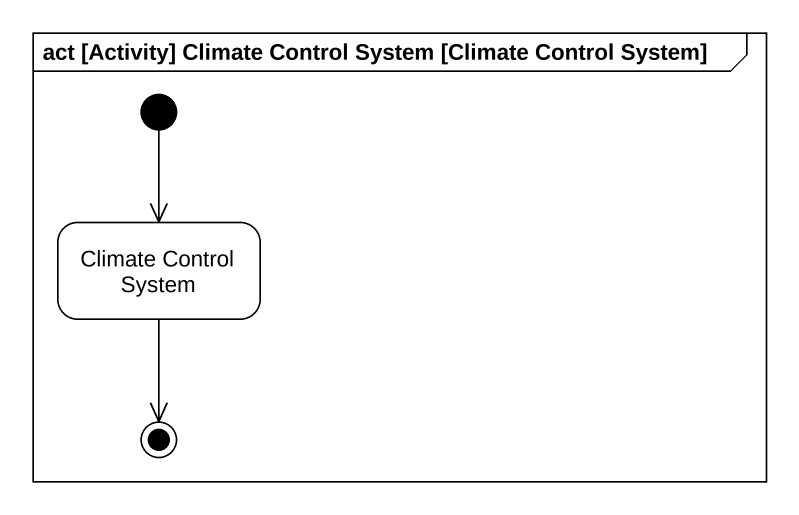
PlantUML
@startuml
mainframe act [Activity] Climate Control System [Climate Control System]
hide empty description
state "Climate Control System" as Climate_Control_System
[*] --> Climate_Control_System
Climate_Control_System --> [*]
@enduml
